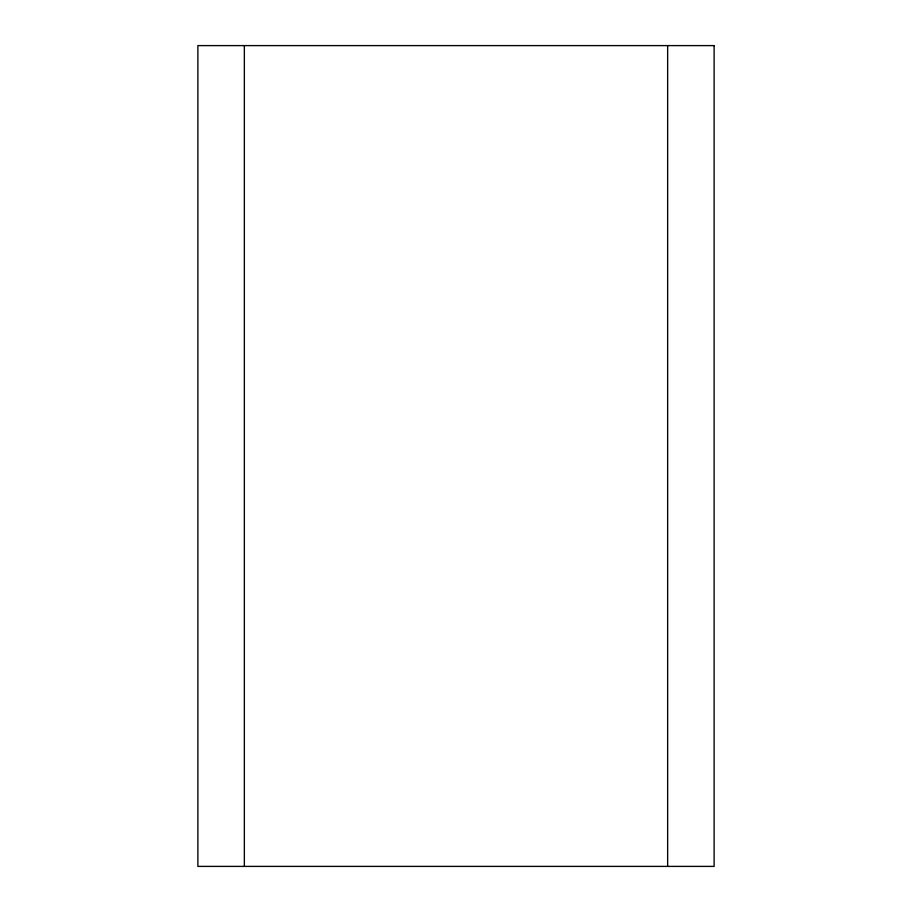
<?xml version="1.0" encoding="UTF-8"?>
<svg xmlns="http://www.w3.org/2000/svg" width="912" height="912" viewBox="0 0 912 912"><rect width="100%" height="100%" fill="white"/><g stroke="black" fill="none" stroke-linecap="round" stroke-linejoin="round"><path stroke-width="1.37" d="M667.652 45.6L667.652 866.4M244.348 45.6L244.348 866.4M714.119 45.6L197.881 45.6L197.881 866.4L714.119 866.4L714.119 45.6"/></g></svg>
